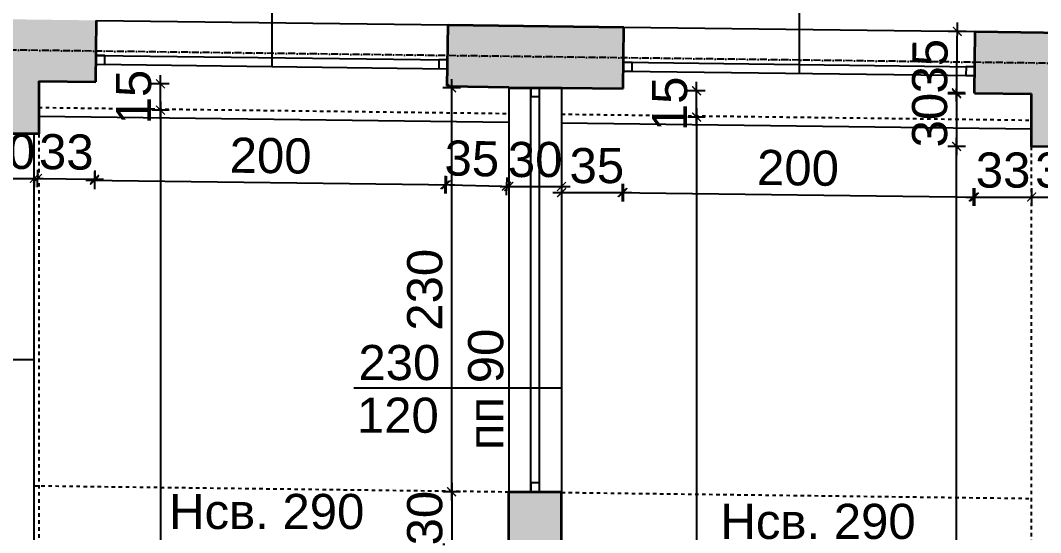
# Model space of a CAD drawing. Header units: inches. Extents: x -72385 to 39588, y -6525 to 66685.
# Drawn here: x -44748 to -44167, y 30739 to 31031 of the extents above; entities that cross this region are included whole.
import ezdxf

# ---------------------------------------------------------------- set-up
doc = ezdxf.new("R2010")
doc.units = ezdxf.units.IN
doc.header["$MEASUREMENT"] = 0
doc.linetypes.add('DashDot', pattern=[0.6, 0.4, -0.1, 0, -0.1])
doc.linetypes.add('Hidden', pattern=[0.4, 0.2, -0.2])
for name, color, linetype, lineweight in [('Изгледни линии', 253, 'Continuous', 25), ('Надписи Hсв', 252, 'Continuous', 25), ('Надписи коти външни', 252, 'Continuous', 25), ('Надписи коти вътрешни', 252, 'Continuous', 25), ('Надписи прозорци', 252, 'Continuous', 25), ('Оси', 252, 'DashDot', 25), ('Прозорци', 251, 'Continuous', 25), ('Пунктир', 253, 'Hidden', 25), ('Разрезни линии', 7, 'Continuous', 35), ('Щрих стени', 254, 'Continuous', 25)]:
    doc.layers.add(name, color=color, linetype=linetype, lineweight=lineweight)
doc.styles.add('Arial Regular', font='arial.ttf')
doc.styles.get("Standard").update_dxf_attribs({"font": 'arial.ttf'})
doc.dimstyles.new('Annotative', dxfattribs={"dimscale": 0, "dimtxt": 20, "dimasz": 5, "dimexe": 5, "dimexo": 5, "dimgap": 5, "dimtad": 1, "dimdec": 0, "dimzin": 0, "dimdsep": 46, "dimtxsty": 'Standard', "dimblk": 'ARCHTICK', "dimcen": 5, "dimdle": 5, "dimadec": 0, "dimazin": 0, "dimtfac": 1, "dimtdec": 0, "dimtofl": 0, "dimtmove": 0, "dimatfit": 3, "dimldrblk": 'ARCHTICK', "dimfxl": 5, "dimfxlon": 1, "dimtolj": 1, "dimtzin": 0, "dimarcsym": 1})

# ---------------------------------------------------------------- blocks, each defined once
blk = doc.blocks.new('_ArchTick')
at = {"color": 0, "linetype": 'ByBlock', "const_width": 0.15}
blk.add_lwpolyline([(-0.5, -0.5), (0.5, 0.5)], dxfattribs=at)
blk = doc.blocks.new('*D4332')
at = {"layer": 'Defpoints', "color": 0, "ltscale": 50, "transparency": 16777216}
for p in [(-44469.84, 30762.2), (-44502.35, 30732.2), (-44469.84, 30732.2)]:
    blk.add_point(p, dxfattribs=at)
at = {"layer": 'Надписи коти вътрешни', "color": 0, "lineweight": -2, "ltscale": 50, "transparency": 16777216}
for p, q in [((-44502.35, 30767.2), (-44502.35, 30727.2)), ((-44497.35, 30762.2), (-44507.35, 30762.2)), ((-44497.35, 30732.2), (-44507.35, 30732.2))]:
    blk.add_line(p, q, dxfattribs=at)
at = {"layer": 'Надписи коти вътрешни', "color": 0, "lineweight": -2, "ltscale": 50, "transparency": 16777216, "xscale": 5, "yscale": 5, "zscale": 5}
for p, rotation in [((-44502.35, 30762.2), 90), ((-44502.35, 30732.2), 270)]:
    blk.add_blockref('_ArchTick', p, dxfattribs=dict(at, rotation=rotation))
at = {"layer": 'Надписи коти вътрешни', "color": 0, "ltscale": 50, "transparency": 16777216, "insert": (-44517.57, 30747.2), "char_height": 20, "attachment_point": 5, "rotation": 90}
blk.add_mtext('\\A1;30', dxfattribs=at)
blk = doc.blocks.new('*D4333')
at = {"layer": 'Defpoints', "color": 0, "ltscale": 50, "transparency": 16777216}
for p in [(-44502.35, 30992.2), (-44469.84, 30992.2), (-44469.84, 30762.2)]:
    blk.add_point(p, dxfattribs=at)
at = {"layer": 'Надписи коти вътрешни', "color": 0, "lineweight": -2, "ltscale": 50, "transparency": 16777216}
for p, q in [((-44502.35, 30757.2), (-44502.35, 30997.2)), ((-44497.35, 30992.2), (-44507.35, 30992.2)), ((-44497.35, 30762.2), (-44507.35, 30762.2))]:
    blk.add_line(p, q, dxfattribs=at)
at = {"layer": 'Надписи коти вътрешни', "color": 0, "lineweight": -2, "ltscale": 50, "transparency": 16777216, "xscale": 5, "yscale": 5, "zscale": 5}
for p, rotation in [((-44502.35, 30992.2), 90), ((-44502.35, 30762.2), 270)]:
    blk.add_blockref('_ArchTick', p, dxfattribs=dict(at, rotation=rotation))
at = {"layer": 'Надписи коти вътрешни', "color": 0, "ltscale": 50, "transparency": 16777216, "insert": (-44517.57, 30877.2), "char_height": 20, "attachment_point": 5, "rotation": 90}
blk.add_mtext('\\A1;230', dxfattribs=at)
blk = doc.blocks.new('*D281')
at = {"layer": 'Defpoints', "color": 0, "ltscale": 50, "transparency": 16777216}
for p in [(-44627.06, 30979.42), (-44668.02, 30434.37), (-44627.06, 30434.37)]:
    blk.add_point(p, dxfattribs=at)
at = {"layer": 'Надписи коти вътрешни', "color": 0, "lineweight": -2, "ltscale": 50, "transparency": 16777216}
for p, q in [((-44668.02, 30984.42), (-44668.02, 30429.37)), ((-44663.02, 30979.42), (-44673.02, 30979.42)), ((-44663.02, 30434.37), (-44673.02, 30434.37))]:
    blk.add_line(p, q, dxfattribs=at)
at = {"layer": 'Надписи коти вътрешни', "color": 0, "lineweight": -2, "ltscale": 50, "transparency": 16777216, "xscale": 5, "yscale": 5, "zscale": 5}
for p, rotation in [((-44668.02, 30979.42), 90), ((-44668.02, 30434.37), 270)]:
    blk.add_blockref('_ArchTick', p, dxfattribs=dict(at, rotation=rotation))
at = {"layer": 'Надписи коти вътрешни', "color": 0, "ltscale": 50, "transparency": 16777216, "insert": (-44683.19, 30706.9), "char_height": 20, "attachment_point": 5, "rotation": 90}
blk.add_mtext('\\A1;545', dxfattribs=at)
blk = doc.blocks.new('*D282')
at = {"layer": 'Defpoints', "color": 0, "ltscale": 50, "transparency": 16777216}
for p in [(-44668.02, 30994.42), (-44627.06, 30994.42), (-44627.06, 30979.42)]:
    blk.add_point(p, dxfattribs=at)
at = {"layer": 'Надписи коти вътрешни', "color": 0, "lineweight": -2, "ltscale": 50, "transparency": 16777216}
for p, q in [((-44668.02, 30974.42), (-44668.02, 30999.42)), ((-44663.02, 30994.42), (-44673.02, 30994.42)), ((-44663.02, 30979.42), (-44673.02, 30979.42))]:
    blk.add_line(p, q, dxfattribs=at)
at = {"layer": 'Надписи коти вътрешни', "color": 0, "lineweight": -2, "ltscale": 50, "transparency": 16777216, "xscale": 5, "yscale": 5, "zscale": 5}
for p, rotation in [((-44668.02, 30994.42), 90), ((-44668.02, 30979.42), 270)]:
    blk.add_blockref('_ArchTick', p, dxfattribs=dict(at, rotation=rotation))
at = {"layer": 'Надписи коти вътрешни', "color": 0, "ltscale": 50, "transparency": 16777216, "insert": (-44683.23, 30986.92), "char_height": 20, "attachment_point": 5, "rotation": 90}
blk.add_mtext('\\A1;15', dxfattribs=at)
blk = doc.blocks.new('*D288')
at = {"layer": 'Defpoints', "color": 0, "ltscale": 50, "transparency": 16777216}
for p in [(-44737.34, 30995.99), (-44704.84, 30995.57), (-44705.54, 30940.16)]:
    blk.add_point(p, dxfattribs=at)
at = {"layer": 'Надписи коти вътрешни', "color": 0, "lineweight": -2, "ltscale": 50, "transparency": 16777216}
for p, q in [((-44743.04, 30940.64), (-44700.54, 30940.1)), ((-44737.98, 30945.57), (-44738.11, 30935.58)), ((-44705.48, 30945.16), (-44705.61, 30935.16))]:
    blk.add_line(p, q, dxfattribs=at)
at = {"layer": 'Надписи коти вътрешни', "color": 0, "lineweight": -2, "ltscale": 50, "transparency": 16777216, "xscale": 5, "yscale": 5, "zscale": 5}
for p, rotation in [((-44738.04, 30940.57), 179.2706286525238), ((-44705.54, 30940.16), 359.2706286525238)]:
    blk.add_blockref('_ArchTick', p, dxfattribs=dict(at, rotation=rotation))
at = {"layer": 'Надписи коти вътрешни', "color": 0, "ltscale": 50, "transparency": 16777216, "insert": (-44721.6, 30955.58), "char_height": 20, "attachment_point": 5, "rotation": 359.27063}
blk.add_mtext('\\A1;33', dxfattribs=at)
blk = doc.blocks.new('*D289')
at = {"layer": 'Defpoints', "color": 0, "ltscale": 50, "transparency": 16777216}
for p in [(-44704.84, 30995.57), (-44504.84, 30993.03), (-44505.55, 30936.97)]:
    blk.add_point(p, dxfattribs=at)
at = {"layer": 'Надписи коти вътрешни', "color": 0, "lineweight": -2, "ltscale": 50, "transparency": 16777216}
for p, q in [((-44705.49, 30944.51), (-44705.61, 30934.52)), ((-44505.49, 30941.97), (-44505.61, 30931.97)), ((-44710.55, 30939.58), (-44500.55, 30936.91))]:
    blk.add_line(p, q, dxfattribs=at)
at = {"layer": 'Надписи коти вътрешни', "color": 0, "lineweight": -2, "ltscale": 50, "transparency": 16777216, "xscale": 5, "yscale": 5, "zscale": 5}
for p, rotation in [((-44705.55, 30939.51), 179.2706286525556), ((-44505.55, 30936.97), 359.2706286525556)]:
    blk.add_blockref('_ArchTick', p, dxfattribs=dict(at, rotation=rotation))
at = {"layer": 'Надписи коти вътрешни', "color": 0, "ltscale": 50, "transparency": 16777216, "insert": (-44605.36, 30953.45), "char_height": 20, "attachment_point": 5, "rotation": 359.27063}
blk.add_mtext('\\A1;200', dxfattribs=at)
blk = doc.blocks.new('*D290')
at = {"layer": 'Defpoints', "color": 0, "ltscale": 50, "transparency": 16777216}
for p in [(-44504.84, 30993.03), (-44469.84, 30992.2), (-44471.17, 30936.15)]:
    blk.add_point(p, dxfattribs=at)
at = {"layer": 'Надписи коти вътрешни', "color": 0, "lineweight": -2, "ltscale": 50, "transparency": 16777216}
for p, q in [((-44506.04, 30941.98), (-44506.28, 30931.98)), ((-44471.05, 30941.15), (-44471.29, 30931.15)), ((-44511.16, 30937.1), (-44466.17, 30936.04))]:
    blk.add_line(p, q, dxfattribs=at)
at = {"layer": 'Надписи коти вътрешни', "color": 0, "lineweight": -2, "ltscale": 50, "transparency": 16777216, "xscale": 5, "yscale": 5, "zscale": 5}
for p, rotation in [((-44506.16, 30936.98), 178.6455497871849), ((-44471.17, 30936.15), 358.6455497871849)]:
    blk.add_blockref('_ArchTick', p, dxfattribs=dict(at, rotation=rotation))
at = {"layer": 'Надписи коти вътрешни', "color": 0, "ltscale": 50, "transparency": 16777216, "insert": (-44490.8, 30951.84), "char_height": 20, "attachment_point": 5, "rotation": 358.64555}
blk.add_mtext('\\A1;35', dxfattribs=at)
blk = doc.blocks.new('*D328')
at = {"layer": 'Defpoints', "color": 0, "ltscale": 50, "transparency": 16777216}
for p in [(-44322.06, 30975.53), (-44363.02, 30430.49), (-44322.06, 30430.49)]:
    blk.add_point(p, dxfattribs=at)
at = {"layer": 'Надписи коти вътрешни', "color": 0, "lineweight": -2, "ltscale": 50, "transparency": 16777216}
for p, q in [((-44358.02, 30975.53), (-44368.02, 30975.53)), ((-44363.02, 30980.53), (-44363.02, 30425.49)), ((-44358.02, 30430.49), (-44368.02, 30430.49))]:
    blk.add_line(p, q, dxfattribs=at)
at = {"layer": 'Надписи коти вътрешни', "color": 0, "lineweight": -2, "ltscale": 50, "transparency": 16777216, "xscale": 5, "yscale": 5, "zscale": 5}
for p, rotation in [((-44363.02, 30975.53), 90), ((-44363.02, 30430.49), 270)]:
    blk.add_blockref('_ArchTick', p, dxfattribs=dict(at, rotation=rotation))
at = {"layer": 'Надписи коти вътрешни', "color": 0, "ltscale": 50, "transparency": 16777216, "insert": (-44378.19, 30703.01), "char_height": 20, "attachment_point": 5, "rotation": 90}
blk.add_mtext('\\A1;545', dxfattribs=at)
blk = doc.blocks.new('*D329')
at = {"layer": 'Defpoints', "color": 0, "ltscale": 50, "transparency": 16777216}
for p in [(-44363.02, 30990.54), (-44322.06, 30990.54), (-44322.06, 30975.53)]:
    blk.add_point(p, dxfattribs=at)
at = {"layer": 'Надписи коти вътрешни', "color": 0, "lineweight": -2, "ltscale": 50, "transparency": 16777216}
for p, q in [((-44363.02, 30970.53), (-44363.02, 30995.54)), ((-44358.02, 30990.54), (-44368.02, 30990.54)), ((-44358.02, 30975.53), (-44368.02, 30975.53))]:
    blk.add_line(p, q, dxfattribs=at)
at = {"layer": 'Надписи коти вътрешни', "color": 0, "lineweight": -2, "ltscale": 50, "transparency": 16777216, "xscale": 5, "yscale": 5, "zscale": 5}
for p, rotation in [((-44363.02, 30990.54), 90), ((-44363.02, 30975.53), 270)]:
    blk.add_blockref('_ArchTick', p, dxfattribs=dict(at, rotation=rotation))
at = {"layer": 'Надписи коти вътрешни', "color": 0, "ltscale": 50, "transparency": 16777216, "insert": (-44378.23, 30983.03), "char_height": 20, "attachment_point": 5, "rotation": 90}
blk.add_mtext('\\A1;15', dxfattribs=at)
blk = doc.blocks.new('*D4348')
at = {"layer": 'Defpoints', "color": 0, "ltscale": 50, "transparency": 16777216}
for p in [(-44439.83, 30992.2), (-44404.84, 30991.76), (-44404.84, 30932.55)]:
    blk.add_point(p, dxfattribs=at)
at = {"layer": 'Надписи коти вътрешни', "color": 0, "lineweight": -2, "ltscale": 50, "transparency": 16777216}
for p, q in [((-44439.83, 30937.55), (-44439.83, 30927.55)), ((-44404.84, 30937.55), (-44404.84, 30927.55)), ((-44444.83, 30932.55), (-44399.84, 30932.55))]:
    blk.add_line(p, q, dxfattribs=at)
at = {"layer": 'Надписи коти вътрешни', "color": 0, "lineweight": -2, "ltscale": 50, "transparency": 16777216, "xscale": 5, "yscale": 5, "zscale": 5, "rotation": 180}
blk.add_blockref('_ArchTick', (-44439.83, 30932.55), dxfattribs=at)
at = {"layer": 'Надписи коти вътрешни', "color": 0, "lineweight": -2, "ltscale": 50, "transparency": 16777216, "xscale": 5, "yscale": 5, "zscale": 5}
blk.add_blockref('_ArchTick', (-44404.84, 30932.55), dxfattribs=at)
at = {"layer": 'Надписи коти вътрешни', "color": 0, "ltscale": 50, "transparency": 16777216, "insert": (-44419.75, 30947.77), "char_height": 20, "attachment_point": 5}
blk.add_mtext('\\A1;35', dxfattribs=at)
blk = doc.blocks.new('*D330')
at = {"layer": 'Defpoints', "color": 0, "ltscale": 50, "transparency": 16777216}
for p in [(-44404.59, 30991.75), (-44204.84, 30989.21), (-44205.59, 30930.01)]:
    blk.add_point(p, dxfattribs=at)
at = {"layer": 'Надписи коти вътрешни', "color": 0, "lineweight": -2, "ltscale": 50, "transparency": 16777216}
for p, q in [((-44405.28, 30937.55), (-44405.41, 30927.55)), ((-44205.53, 30935.01), (-44205.65, 30925.01)), ((-44410.35, 30932.62), (-44200.59, 30929.95))]:
    blk.add_line(p, q, dxfattribs=at)
at = {"layer": 'Надписи коти вътрешни', "color": 0, "lineweight": -2, "ltscale": 50, "transparency": 16777216, "xscale": 5, "yscale": 5, "zscale": 5}
for p, rotation in [((-44405.35, 30932.55), 179.2706286525528), ((-44205.59, 30930.01), 359.2706286525527)]:
    blk.add_blockref('_ArchTick', p, dxfattribs=dict(at, rotation=rotation))
at = {"layer": 'Надписи коти вътрешни', "color": 0, "ltscale": 50, "transparency": 16777216, "insert": (-44305.28, 30946.49), "char_height": 20, "attachment_point": 5, "rotation": 359.27063}
blk.add_mtext('\\A1;200', dxfattribs=at)
blk = doc.blocks.new('*D331')
at = {"layer": 'Defpoints', "color": 0, "ltscale": 50, "transparency": 16777216}
for p in [(-44204.84, 30989.21), (-44172.34, 30989.21), (-44172.34, 30930.01)]:
    blk.add_point(p, dxfattribs=at)
at = {"layer": 'Надписи коти вътрешни', "color": 0, "lineweight": -2, "ltscale": 50, "transparency": 16777216}
for p, q in [((-44204.84, 30935.01), (-44204.84, 30925.01)), ((-44172.34, 30935.01), (-44172.34, 30925.01)), ((-44209.84, 30930.01), (-44167.34, 30930.01))]:
    blk.add_line(p, q, dxfattribs=at)
at = {"layer": 'Надписи коти вътрешни', "color": 0, "lineweight": -2, "ltscale": 50, "transparency": 16777216, "xscale": 5, "yscale": 5, "zscale": 5, "rotation": 180}
blk.add_blockref('_ArchTick', (-44204.84, 30930.01), dxfattribs=at)
at = {"layer": 'Надписи коти вътрешни', "color": 0, "lineweight": -2, "ltscale": 50, "transparency": 16777216, "xscale": 5, "yscale": 5, "zscale": 5}
blk.add_blockref('_ArchTick', (-44172.34, 30930.01), dxfattribs=at)
at = {"layer": 'Надписи коти вътрешни', "color": 0, "ltscale": 50, "transparency": 16777216, "insert": (-44188.59, 30945.23), "char_height": 20, "attachment_point": 5}
blk.add_mtext('\\A1;33', dxfattribs=at)
blk = doc.blocks.new('*D332')
at = {"layer": 'Defpoints', "color": 0, "ltscale": 50, "transparency": 16777216}
for p in [(-44172.34, 30958.79), (-44137.34, 30958.79), (-44137.34, 30930.01)]:
    blk.add_point(p, dxfattribs=at)
at = {"layer": 'Надписи коти вътрешни', "color": 0, "lineweight": -2, "ltscale": 50, "transparency": 16777216}
for p, q in [((-44172.34, 30935.01), (-44172.34, 30925.01)), ((-44137.34, 30935.01), (-44137.34, 30925.01)), ((-44177.34, 30930.01), (-44132.34, 30930.01))]:
    blk.add_line(p, q, dxfattribs=at)
at = {"layer": 'Надписи коти вътрешни', "color": 0, "lineweight": -2, "ltscale": 50, "transparency": 16777216, "xscale": 5, "yscale": 5, "zscale": 5, "rotation": 180}
blk.add_blockref('_ArchTick', (-44172.34, 30930.01), dxfattribs=at)
at = {"layer": 'Надписи коти вътрешни', "color": 0, "lineweight": -2, "ltscale": 50, "transparency": 16777216, "xscale": 5, "yscale": 5, "zscale": 5}
blk.add_blockref('_ArchTick', (-44137.34, 30930.01), dxfattribs=at)
at = {"layer": 'Надписи коти вътрешни', "color": 0, "ltscale": 50, "transparency": 16777216, "insert": (-44154.84, 30945.23), "char_height": 20, "attachment_point": 5}
blk.add_mtext('\\A1;35', dxfattribs=at)
blk = doc.blocks.new('*D334')
at = {"layer": 'Defpoints', "color": 0, "ltscale": 50, "transparency": 16777216}
for p in [(-44172.34, 30988.8), (-44215.06, 30958.79), (-44172.34, 30958.79)]:
    blk.add_point(p, dxfattribs=at)
at = {"layer": 'Надписи коти вътрешни', "color": 0, "lineweight": -2, "ltscale": 50, "transparency": 16777216}
for p, q in [((-44215.06, 30993.8), (-44215.06, 30953.79)), ((-44210.06, 30988.8), (-44220.06, 30988.8)), ((-44210.06, 30958.79), (-44220.06, 30958.79))]:
    blk.add_line(p, q, dxfattribs=at)
at = {"layer": 'Надписи коти вътрешни', "color": 0, "lineweight": -2, "ltscale": 50, "transparency": 16777216, "xscale": 5, "yscale": 5, "zscale": 5}
for p, rotation in [((-44215.06, 30988.8), 90), ((-44215.06, 30958.79), 270)]:
    blk.add_blockref('_ArchTick', p, dxfattribs=dict(at, rotation=rotation))
at = {"layer": 'Надписи коти вътрешни', "color": 0, "ltscale": 50, "transparency": 16777216, "insert": (-44230.28, 30973.79), "char_height": 20, "attachment_point": 5, "rotation": 90}
blk.add_mtext('\\A1;30', dxfattribs=at)
blk = doc.blocks.new('*D934')
at = {"layer": 'Defpoints', "color": 0, "ltscale": 50, "transparency": 16777216}
for p in [(-44215.06, 30958.79), (-44172.34, 30958.79), (-44172.34, 30428.75)]:
    blk.add_point(p, dxfattribs=at)
at = {"layer": 'Надписи коти вътрешни', "color": 0, "lineweight": -2, "ltscale": 50, "transparency": 16777216}
for p, q in [((-44215.06, 30423.75), (-44215.06, 30963.79)), ((-44210.06, 30958.79), (-44220.06, 30958.79)), ((-44210.06, 30428.75), (-44220.06, 30428.75))]:
    blk.add_line(p, q, dxfattribs=at)
at = {"layer": 'Надписи коти вътрешни', "color": 0, "lineweight": -2, "ltscale": 50, "transparency": 16777216, "xscale": 5, "yscale": 5, "zscale": 5}
for p, rotation in [((-44215.06, 30958.79), 90), ((-44215.06, 30428.75), 270)]:
    blk.add_blockref('_ArchTick', p, dxfattribs=dict(at, rotation=rotation))
at = {"layer": 'Надписи коти вътрешни', "color": 0, "ltscale": 50, "transparency": 16777216, "insert": (-44230.28, 30693.77), "char_height": 20, "attachment_point": 5, "rotation": 90}
blk.add_mtext('\\A1;530', dxfattribs=at)
blk = doc.blocks.new('*D5872')
at = {"layer": 'Defpoints', "color": 0, "ltscale": 50, "transparency": 16777216}
for p in [(-44500.18, 31360.5), (-44704.39, 31030.57), (-44504.41, 31028.03)]:
    blk.add_point(p, dxfattribs=at)
at = {"layer": 'Надписи коти външни', "color": 0, "lineweight": -2, "ltscale": 50, "transparency": 16777216}
for p, q in [((-44700.22, 31358.05), (-44700.1, 31368.04)), ((-44500.24, 31355.5), (-44500.11, 31365.5)), ((-44705.16, 31363.11), (-44495.18, 31360.44))]:
    blk.add_line(p, q, dxfattribs=at)
at = {"layer": 'Надписи коти външни', "color": 0, "lineweight": -2, "ltscale": 50, "transparency": 16777216, "xscale": 5, "yscale": 5, "zscale": 5}
for p, rotation in [((-44700.16, 31363.04), 179.2706286524391), ((-44500.18, 31360.5), 359.2706286524391)]:
    blk.add_blockref('_ArchTick', p, dxfattribs=dict(at, rotation=rotation))
at = {"layer": 'Надписи коти външни', "color": 0, "ltscale": 50, "transparency": 16777216, "insert": (-44599.97, 31376.98), "char_height": 20, "attachment_point": 5, "rotation": 359.27063}
blk.add_mtext('\\A1;200', dxfattribs=at)
blk = doc.blocks.new('*D5874')
at = {"layer": 'Defpoints', "color": 0, "ltscale": 50, "transparency": 16777216}
for p in [(-44400.16, 31359.23), (-44504.41, 31028.03), (-44404.39, 31026.75)]:
    blk.add_point(p, dxfattribs=at)
at = {"layer": 'Надписи коти външни', "color": 0, "lineweight": -2, "ltscale": 50, "transparency": 16777216}
for p, q in [((-44500.24, 31355.5), (-44500.11, 31365.5)), ((-44505.17, 31360.56), (-44395.16, 31359.16)), ((-44400.22, 31354.23), (-44400.1, 31364.23))]:
    blk.add_line(p, q, dxfattribs=at)
at = {"layer": 'Надписи коти външни', "color": 0, "lineweight": -2, "ltscale": 50, "transparency": 16777216, "xscale": 5, "yscale": 5, "zscale": 5}
for p, rotation in [((-44500.18, 31360.5), 179.2706286525603), ((-44400.16, 31359.23), 359.2706286525603)]:
    blk.add_blockref('_ArchTick', p, dxfattribs=dict(at, rotation=rotation))
at = {"layer": 'Надписи коти външни', "color": 0, "ltscale": 50, "transparency": 16777216, "insert": (-44450.41, 31375.08), "char_height": 20, "attachment_point": 5, "rotation": 359.27063}
blk.add_mtext('\\A1;100', dxfattribs=at)
blk = doc.blocks.new('*D5875')
at = {"layer": 'Defpoints', "color": 0, "ltscale": 50, "transparency": 16777216}
for p in [(-44200.16, 31356.68), (-44404.39, 31026.75), (-44204.39, 31024.21)]:
    blk.add_point(p, dxfattribs=at)
at = {"layer": 'Надписи коти външни', "color": 0, "lineweight": -2, "ltscale": 50, "transparency": 16777216}
for p, q in [((-44405.16, 31359.29), (-44195.16, 31356.62)), ((-44400.22, 31354.23), (-44400.1, 31364.23)), ((-44200.22, 31351.68), (-44200.1, 31361.68))]:
    blk.add_line(p, q, dxfattribs=at)
at = {"layer": 'Надписи коти външни', "color": 0, "lineweight": -2, "ltscale": 50, "transparency": 16777216, "xscale": 5, "yscale": 5, "zscale": 5}
for p, rotation in [((-44400.16, 31359.23), 179.2706286525796), ((-44200.16, 31356.68), 359.2706286525796)]:
    blk.add_blockref('_ArchTick', p, dxfattribs=dict(at, rotation=rotation))
at = {"layer": 'Надписи коти външни', "color": 0, "ltscale": 50, "transparency": 16777216, "insert": (-44299.97, 31373.16), "char_height": 20, "attachment_point": 5, "rotation": 359.27063}
blk.add_mtext('\\A1;200', dxfattribs=at)
blk = doc.blocks.new('*D5876')
at = {"layer": 'Defpoints', "color": 0, "ltscale": 50, "transparency": 16777216}
for p in [(-44100.16, 31355.41), (-44204.39, 31024.21), (-44104.39, 31022.93)]:
    blk.add_point(p, dxfattribs=at)
at = {"layer": 'Надписи коти външни', "color": 0, "lineweight": -2, "ltscale": 50, "transparency": 16777216}
for p, q in [((-44200.22, 31351.68), (-44200.1, 31361.68)), ((-44100.22, 31350.41), (-44100.1, 31360.41)), ((-44205.16, 31356.74), (-44095.16, 31355.34))]:
    blk.add_line(p, q, dxfattribs=at)
at = {"layer": 'Надписи коти външни', "color": 0, "lineweight": -2, "ltscale": 50, "transparency": 16777216, "xscale": 5, "yscale": 5, "zscale": 5}
for p, rotation in [((-44200.16, 31356.68), 179.2706286524983), ((-44100.16, 31355.41), 359.2706286524983)]:
    blk.add_blockref('_ArchTick', p, dxfattribs=dict(at, rotation=rotation))
at = {"layer": 'Надписи коти външни', "color": 0, "ltscale": 50, "transparency": 16777216, "insert": (-44150.41, 31371.26), "char_height": 20, "attachment_point": 5, "rotation": 359.27063}
blk.add_mtext('\\A1;100', dxfattribs=at)
blk = doc.blocks.new('*D5961')
at = {"layer": 'Defpoints', "color": 0, "ltscale": 50, "transparency": 16777216}
for p in [(-40216.83, 31405.98), (-52317.34, 31127.49), (-40222.34, 30973.51)]:
    blk.add_point(p, dxfattribs=at)
at = {"layer": 'Надписи коти външни', "color": 0, "lineweight": -2, "ltscale": 50, "transparency": 16777216}
for p, q in [((-52311.9, 31554.95), (-52311.77, 31564.95)), ((-52316.83, 31560.02), (-40211.83, 31405.91)), ((-40216.9, 31400.98), (-40216.77, 31410.98))]:
    blk.add_line(p, q, dxfattribs=at)
at = {"layer": 'Надписи коти външни', "color": 0, "lineweight": -2, "ltscale": 50, "transparency": 16777216, "xscale": 5, "yscale": 5, "zscale": 5}
for p, rotation in [((-52311.83, 31559.95), 179.2706286525472), ((-40216.83, 31405.98), 359.2706286525473)]:
    blk.add_blockref('_ArchTick', p, dxfattribs=dict(at, rotation=rotation))
at = {"layer": 'Надписи коти външни', "color": 0, "ltscale": 50, "transparency": 16777216, "insert": (-46264.14, 31498.18), "char_height": 20, "attachment_point": 5, "rotation": 359.27063}
blk.add_mtext('\\A1;12095', dxfattribs=at)
blk = doc.blocks.new('*D7199')
at = {"layer": 'Defpoints', "color": 0, "ltscale": 10, "transparency": 16777216}
for p in [(-44769.84, 30943.91), (-44739.84, 30943.91), (-44739.84, 30940.62)]:
    blk.add_point(p, dxfattribs=at)
at = {"layer": 'Надписи коти вътрешни', "color": 0, "lineweight": -2, "ltscale": 10, "transparency": 16777216}
for p, q in [((-44774.84, 30940.62), (-44734.84, 30940.62)), ((-44769.84, 30940.62), (-44769.84, 30935.62)), ((-44739.84, 30940.62), (-44739.84, 30935.62))]:
    blk.add_line(p, q, dxfattribs=at)
at = {"layer": 'Надписи коти вътрешни', "color": 0, "lineweight": -2, "ltscale": 10, "transparency": 16777216, "xscale": 5, "yscale": 5, "zscale": 5, "rotation": 180}
blk.add_blockref('_ArchTick', (-44769.84, 30940.62), dxfattribs=at)
at = {"layer": 'Надписи коти вътрешни', "color": 0, "lineweight": -2, "ltscale": 10, "transparency": 16777216, "xscale": 5, "yscale": 5, "zscale": 5}
blk.add_blockref('_ArchTick', (-44739.84, 30940.62), dxfattribs=at)
at = {"layer": 'Надписи коти вътрешни', "color": 0, "ltscale": 10, "transparency": 16777216, "insert": (-44754.84, 30955.84), "char_height": 20, "attachment_point": 5}
blk.add_mtext('\\A1;30', dxfattribs=at)
blk = doc.blocks.new('*D7200')
at = {"layer": 'Defpoints', "color": 0, "ltscale": 10, "transparency": 16777216}
for p in [(-44469.84, 30941.93), (-44439.83, 30941.93), (-44439.83, 30936.04)]:
    blk.add_point(p, dxfattribs=at)
at = {"layer": 'Надписи коти вътрешни', "color": 0, "lineweight": -2, "ltscale": 10, "transparency": 16777216}
for p, q in [((-44474.84, 30936.04), (-44434.83, 30936.04)), ((-44469.84, 30936.93), (-44469.84, 30931.04)), ((-44439.83, 30936.93), (-44439.83, 30931.04))]:
    blk.add_line(p, q, dxfattribs=at)
at = {"layer": 'Надписи коти вътрешни', "color": 0, "lineweight": -2, "ltscale": 10, "transparency": 16777216, "xscale": 5, "yscale": 5, "zscale": 5, "rotation": 180}
blk.add_blockref('_ArchTick', (-44469.84, 30936.04), dxfattribs=at)
at = {"layer": 'Надписи коти вътрешни', "color": 0, "lineweight": -2, "ltscale": 10, "transparency": 16777216, "xscale": 5, "yscale": 5, "zscale": 5}
blk.add_blockref('_ArchTick', (-44439.83, 30936.04), dxfattribs=at)
at = {"layer": 'Надписи коти вътрешни', "color": 0, "ltscale": 10, "transparency": 16777216, "insert": (-44454.84, 30951.25), "char_height": 20, "attachment_point": 5}
blk.add_mtext('\\A1;30', dxfattribs=at)
blk = doc.blocks.new('*D7256')
at = {"layer": 'Defpoints', "color": 0, "ltscale": 10, "transparency": 16777216}
for p in [(-44214.67, 31024.34), (-44204.39, 31024.21), (-44204.84, 30989.21)]:
    blk.add_point(p, dxfattribs=at)
at = {"layer": 'Надписи коти вътрешни', "color": 0, "lineweight": -2, "ltscale": 10, "transparency": 16777216}
for p, q in [((-44215.18, 30984.34), (-44214.61, 31029.34)), ((-44209.67, 31024.27), (-44219.67, 31024.4)), ((-44210.12, 30989.28), (-44220.12, 30989.4))]:
    blk.add_line(p, q, dxfattribs=at)
at = {"layer": 'Надписи коти вътрешни', "color": 0, "lineweight": -2, "ltscale": 10, "transparency": 16777216, "xscale": 5, "yscale": 5, "zscale": 5}
for p, rotation in [((-44214.67, 31024.34), 89.27062865254308), ((-44215.12, 30989.34), 269.2706286525431)]:
    blk.add_blockref('_ArchTick', p, dxfattribs=dict(at, rotation=rotation))
at = {"layer": 'Надписи коти вътрешни', "color": 0, "ltscale": 10, "transparency": 16777216, "insert": (-44230.15, 31004.53), "char_height": 20, "attachment_point": 5, "rotation": 89.27063}
blk.add_mtext('\\A1;35', dxfattribs=at)

msp = doc.modelspace()

# ---------------------------------------------------------------- hatches: boundary and pattern name
at = {"layer": 'Щрих стени', "ltscale": 10}
h = msp.add_hatch(color=256, dxfattribs=at)
h.dxf.hatch_style = 1
h.paths.add_polyline_path([(-45774.39, 31044.19), (-45834.39, 31044.96), (-45834.84, 31009.96), (-45774.84, 31009.2)])
h.paths.add_polyline_path([(-45624.39, 31042.28), (-45684.39, 31043.05), (-45684.84, 31008.05), (-45672.34, 31007.89), (-45672.34, 30987.89), (-45637.34, 30987.44), (-45637.34, 31007.45), (-45624.84, 31007.29)])
h.paths.add_polyline_path([(-45474.39, 31040.37), (-45534.39, 31041.14), (-45534.84, 31006.14), (-45474.84, 31005.38)])
h.paths.add_polyline_path([(-45304.39, 31038.21), (-45384.39, 31039.23), (-45384.84, 31004.23), (-45372.34, 31004.07), (-45372.34, 30974.07), (-45369.84, 30974.04), (-45369.84, 30964), (-45339.84, 30964), (-45339.84, 30973.66), (-45337.34, 30973.62), (-45337.34, 31003.63), (-45304.84, 31003.21)])
h.paths.add_polyline_path([(-45189.46, 30441.7), (-45314.84, 30443.3), (-45314.84, 30468.3), (-45339.84, 30468.62), (-45339.84, 30514), (-45369.84, 30514), (-45369.84, 30444), (-45434.84, 30444.82), (-45434.84, 30414.82), (-45369.84, 30413.99), (-45369.84, 30264.52), (-45339.84, 30264.52), (-45339.84, 30413.61), (-45189.84, 30411.7)])
h.paths.add_polyline_path([(-45014.46, 30439.47), (-45039.84, 30439.79), (-45039.84, 30999.84), (-45004.84, 30999.39), (-45004.39, 31034.39), (-45104.39, 31035.66), (-45104.84, 31000.67), (-45069.84, 31000.22), (-45069.84, 30440.18), (-45089.46, 30440.43), (-45089.84, 30410.43), (-45014.84, 30409.47)])
h.paths.add_polyline_path([(-44696.08, 30435.42), (-44722.34, 30435.75), (-44722.34, 30465.75), (-44787.34, 30466.58), (-44787.34, 30436.58), (-44914.46, 30438.2), (-44914.84, 30408.2), (-44787.34, 30406.58), (-44787.34, 30376.57), (-44722.34, 30375.75), (-44722.34, 30405.75), (-44696.46, 30405.42)])
h.paths.add_polyline_path([(-44414.46, 30431.83), (-44439.84, 30432.16), (-44439.84, 30502.2), (-44469.84, 30502.2), (-44469.84, 30432.54), (-44496.1, 30432.87), (-44496.48, 30402.87), (-44414.84, 30401.84)])
h.paths.add_polyline_path([(-44139.84, 30428.34), (-44314.46, 30430.56), (-44314.84, 30400.56), (-44184.84, 30398.91), (-44184.84, 30363.9), (-44169.84, 30363.71), (-44169.84, 30353.31), (-44139.84, 30353.31)])
h.paths.add_polyline_path([(-44439.84, 30762.2), (-44469.84, 30762.2), (-44469.84, 30732.2), (-44439.84, 30732.2)])
h.paths.add_polyline_path([(-44404.39, 31026.75), (-44504.39, 31028.03), (-44504.84, 30993.03), (-44469.84, 30992.58), (-44469.84, 30992.2), (-44439.84, 30992.2), (-44404.84, 30991.76)])
h.paths.add_polyline_path([(-44704.39, 31030.57), (-44804.39, 31031.84), (-44804.84, 30996.85), (-44772.34, 30996.43), (-44772.34, 30965.99), (-44737.34, 30965.99), (-44737.34, 30995.99), (-44704.84, 30995.57)])
h.paths.add_polyline_path([(-44104.39, 31022.93), (-44204.39, 31024.21), (-44204.84, 30989.21), (-44172.34, 30988.8), (-44172.34, 30958.79), (-44137.34, 30958.35), (-44137.34, 30988.35), (-44104.84, 30987.94)])
h.paths.add_polyline_path([(-43804.39, 31019.11), (-43904.39, 31020.39), (-43904.84, 30985.39), (-43804.84, 30984.12)])
h.paths.add_polyline_path([(-43507.34, 30980.33), (-43474.84, 30979.92), (-43474.39, 31014.91), (-43604.39, 31016.57), (-43604.84, 30981.57), (-43572.34, 30981.16), (-43572.34, 30951.15), (-43539.84, 30950.74), (-43539.84, 30450.7), (-43572.34, 30451.11), (-43572.34, 30361.11), (-43507.34, 30360.28), (-43507.34, 30390.28), (-42957.34, 30383.28), (-42957.34, 30353.28), (-42892.34, 30352.45), (-42892.34, 30382.45), (-42357.34, 30375.64), (-42357.34, 30345.64), (-42292.34, 30344.81), (-42292.34, 30374.81), (-41757.34, 30368), (-41757.34, 30338), (-41739.84, 30337.78), (-41739.84, 30157.76), (-41709.84, 30157.76), (-41709.84, 30337.4), (-41692.34, 30337.17), (-41692.34, 30367.18), (-41649.84, 30366.63), (-41649.46, 30396.63), (-41692.34, 30397.18), (-41692.34, 30427.18), (-41707.34, 30427.37), (-41707.34, 30457.37), (-41742.34, 30457.82), (-41742.34, 30427.82), (-41782.34, 30428.33), (-41782.34, 30398.32), (-42292.34, 30404.82), (-42292.34, 30434.82), (-42357.34, 30435.65), (-42357.34, 30405.64), (-42892.34, 30412.46), (-42892.34, 30442.46), (-42982.34, 30443.6), (-42982.34, 30413.6), (-43507.34, 30420.28), (-43507.34, 30450.29), (-43509.84, 30450.32), (-43509.84, 30950.36), (-43507.34, 30950.33)])
h.paths.add_polyline_path([(-44139.84, 30123.31), (-44169.84, 30123.31), (-44169.84, 30093.31), (-44139.84, 30093.31)])
h.paths.add_polyline_path([(-44139.84, 29863.31), (-44169.84, 29863.31), (-44169.84, 29851.36), (-44184.84, 29851.55), (-44184.84, 29796.55), (-44204.84, 29796.8), (-44204.84, 29761.8), (-44169.84, 29761.36), (-44139.84, 29761.36)])
h.paths.add_polyline_path([(-44722.34, 29858.4), (-44787.34, 29859.22), (-44787.34, 29769.22), (-44722.34, 29768.39)])
h.paths.add_polyline_path([(-44139.84, 29531.36), (-44169.84, 29531.36), (-44169.84, 29501.36), (-44139.84, 29501.36)])
h.paths.add_polyline_path([(-44104.84, 29222.79), (-44137.34, 29223.21), (-44137.34, 29253.21), (-44139.84, 29253.24), (-44139.84, 29271.36), (-44169.84, 29271.36), (-44169.84, 29253.62), (-44172.34, 29253.66), (-44172.34, 29223.65), (-44204.84, 29224.07), (-44205.28, 29189.07), (-44105.28, 29187.8)])
h.paths.add_polyline_path([(-44404.84, 29226.61), (-44504.84, 29227.89), (-44505.28, 29192.89), (-44405.28, 29191.62)])
h.paths.add_polyline_path([(-44704.84, 29230.43), (-44737.34, 29230.85), (-44737.34, 29260.85), (-44772.34, 29261.29), (-44772.34, 29231.29), (-44804.84, 29231.7), (-44805.28, 29196.71), (-44705.28, 29195.43)])
h.paths.add_polyline_path([(-45004.84, 29234.25), (-45104.84, 29235.52), (-45105.28, 29200.53), (-45005.28, 29199.25)])

# ---------------------------------------------------------------- linework, layer by layer
at = {"layer": 'Изгледни линии', "ltscale": 50}
for p, q in [((-44704.39, 31030.57), (-44504.41, 31028.03)), ((-44404.39, 31026.75), (-44204.41, 31024.21)), ((-44469.84, 30992.2), (-44469.84, 30762.2)), ((-44439.83, 30992.2), (-44439.83, 30762.2)), ((-44737.34, 30975.99), (-44469.84, 30972.58)), ((-44439.84, 30972.2), (-44172.34, 30968.79)), ((-44739.84, 30556.36), (-44739.84, 30965.99))]:
    msp.add_line(p, q, dxfattribs=at)
at = {"layer": 'Надписи прозорци', "ltscale": 50}
for p, q in [((-44604.4, 31004.3), (-44604.4, 31114.76)), ((-44304.4, 31000.48), (-44304.4, 31110.94)), ((-44739.84, 30837.24), (-44858.04, 30837.24)), ((-44439.84, 30821.27), (-44558.04, 30821.27))]:
    msp.add_line(p, q, dxfattribs=at)
at = {"layer": 'Оси', "ltscale": 10}
msp.add_line((-39839.84, 30951.14), (-52799.84, 31116.13), dxfattribs=at)
at = {"layer": 'Прозорци', "ltscale": 50}
for p, q in [((-44704.65, 31010.57), (-44504.66, 31008.03)), ((-44704.71, 31005.57), (-44504.73, 31003.03)), ((-44404.65, 31006.75), (-44204.66, 31004.21)), ((-44404.71, 31001.75), (-44204.73, 30999.21)), ((-44457.34, 30762.2), (-44457.34, 30992.2)), ((-44452.34, 30762.2), (-44452.34, 30992.2))]:
    msp.add_line(p, q, dxfattribs=at)
for points in [[(-44704.71, 31005.57), (-44699.71, 31005.51), (-44699.65, 31010.51), (-44704.65, 31010.57), (-44704.71, 31005.57)], [(-44509.73, 31003.09), (-44504.73, 31003.03), (-44504.66, 31008.03), (-44509.66, 31008.09), (-44509.73, 31003.09)], [(-44404.71, 31001.75), (-44399.71, 31001.69), (-44399.65, 31006.69), (-44404.65, 31006.75), (-44404.71, 31001.75)], [(-44209.73, 30999.27), (-44204.73, 30999.21), (-44204.66, 31004.21), (-44209.66, 31004.27), (-44209.73, 30999.27)], [(-44457.34, 30987.2), (-44452.34, 30987.2), (-44452.34, 30992.2)], [(-44452.34, 30992.2), (-44457.34, 30992.2), (-44457.34, 30987.2)], [(-44457.34, 30762.2), (-44452.34, 30762.2), (-44452.34, 30767.2)], [(-44452.34, 30767.2), (-44457.34, 30767.2), (-44457.34, 30762.2)]]:
    msp.add_lwpolyline(points, dxfattribs=at)
at = {"layer": 'Пунктир', "ltscale": 10}
for p, q in [((-44737.34, 30980.99), (-44469.84, 30977.58)), ((-44439.84, 30977.2), (-44172.34, 30973.79)), ((-44737.34, 30965.99), (-44737.34, 30465.95)), ((-44172.34, 30428.75), (-44172.34, 30958.79)), ((-44739.84, 30765.64), (-44469.84, 30762.2)), ((-44439.84, 30761.82), (-44172.34, 30758.41))]:
    msp.add_line(p, q, dxfattribs=at)
at = {"layer": 'Разрезни линии', "ltscale": 50}
for p, q in [((-44704.84, 30995.57), (-44704.39, 31030.57)), ((-44504.84, 30993.03), (-44504.39, 31028.03)), ((-44504.39, 31028.03), (-44404.39, 31026.75)), ((-44404.84, 30991.76), (-44404.39, 31026.75)), ((-44204.84, 30989.21), (-44204.39, 31024.21)), ((-44204.39, 31024.21), (-44104.39, 31022.93)), ((-44737.34, 30995.99), (-44737.34, 30965.99)), ((-44737.34, 30995.99), (-44704.84, 30995.57)), ((-44504.84, 30993.03), (-44469.84, 30992.58)), ((-44469.84, 30992.2), (-44469.84, 30992.58)), ((-44469.84, 30992.2), (-44439.84, 30992.2)), ((-44439.84, 30992.2), (-44404.84, 30991.76)), ((-44204.84, 30989.21), (-44172.34, 30988.8)), ((-44172.34, 30958.79), (-44172.34, 30988.8)), ((-44737.34, 30965.99), (-44772.34, 30965.99)), ((-44137.34, 30958.35), (-44172.34, 30958.79)), ((-44469.84, 30762.2), (-44439.84, 30762.2)), ((-44469.84, 30732.2), (-44469.84, 30762.2)), ((-44439.84, 30732.2), (-44439.84, 30762.2))]:
    msp.add_line(p, q, dxfattribs=at)

# ---------------------------------------------------------------- texts
at = {"layer": 'Надписи Hсв', "ltscale": 100, "char_height": 20, "width": 180.4891, "attachment_point": 1, "style": 'Arial Regular'}
for insert in [(-44663.14, 30760.99), (-44349.44, 30755.35)]:
    msp.add_mtext('Hсв. 290', dxfattribs=dict(at, insert=insert))
at = {"layer": 'Надписи прозорци', "ltscale": 100, "insert": (-44493, 30785.95), "char_height": 20, "width": 180.4891, "attachment_point": 1, "rotation": 90, "style": 'Arial Regular'}
msp.add_mtext('пп 90', dxfattribs=at)
at = {"layer": 'Надписи прозорци', "ltscale": 100, "char_height": 20, "width": 180.4891, "attachment_point": 3, "style": 'Arial Regular'}
for s, insert in [('230', (-44508.81, 30845.78)), ('120', (-44509.67, 30815.78))]:
    msp.add_mtext(s, dxfattribs=dict(at, insert=insert))

# ---------------------------------------------------------------- dimensions: what is measured, and where the dimension line sits
at = {"layer": 'Надписи коти външни', "ltscale": 50}
dim = msp.add_aligned_dim(p1=(-52317.34, 31127.49), p2=(-40222.34, 30973.51), distance=432.5, text='12095', dimstyle='Annotative', override={"dimscale": 0, "dimtix": 0, "dimtofl": 0, "dimtmove": 0, "dimatfit": 3}, dxfattribs=at)
dim.commit()
dim.dimension.update_dxf_attribs({"geometry": '*D5961', "text_midpoint": (-46264.14, 31498.18)})
for p1, p2, picture, middle in [((-44704.39, 31030.57), (-44504.41, 31028.03), '*D5872', (-44599.97, 31376.98)), ((-44404.39, 31026.75), (-44204.39, 31024.21), '*D5875', (-44299.97, 31373.16))]:
    dim = msp.add_aligned_dim(p1=p1, p2=p2, distance=332.5, dimstyle='Annotative', override={"dimscale": 0, "dimtix": 0, "dimtofl": 0, "dimtmove": 0, "dimatfit": 3}, dxfattribs=at)
    dim.commit()
    dim.dimension.update_dxf_attribs({"geometry": picture, "text_midpoint": middle})
for base, p1, p2, picture, middle in [((-44400.16, 31359.23), (-44504.41, 31028.03), (-44404.39, 31026.75), '*D5874', (-44450.6, 31359.87)), ((-44100.16, 31355.41), (-44204.39, 31024.21), (-44104.39, 31022.93), '*D5876', (-44150.6, 31356.05))]:
    dim = msp.add_linear_dim(base=base, p1=p1, p2=p2, angle=359.27063, dimstyle='Annotative', override={"dimscale": 0, "dimtix": 0, "dimtofl": 0, "dimtmove": 0, "dimatfit": 3}, dxfattribs=at)
    dim.commit()
    dim.dimension.update_dxf_attribs({"geometry": picture, "text_midpoint": middle, "dimtype": 129})
at = {"layer": 'Надписи коти вътрешни', "ltscale": 10}
for base, p1, p2, angle, picture, middle in [((-44214.67, 31024.34), (-44204.84, 30989.21), (-44204.39, 31024.21), 89.27063, '*D7256', (-44214.93, 31004.34)), ((-44739.84, 30940.62), (-44769.84, 30943.91), (-44739.84, 30943.91), 0, '*D7199', (-44754.84, 30940.62)), ((-44439.83, 30936.04), (-44469.84, 30941.93), (-44439.83, 30941.93), 0, '*D7200', (-44454.84, 30936.04))]:
    dim = msp.add_linear_dim(base=base, p1=p1, p2=p2, angle=angle, dimstyle='Annotative', override={"dimscale": 0, "dimtix": 0, "dimtofl": 0, "dimtmove": 0, "dimatfit": 3}, dxfattribs=at)
    dim.commit()
    dim.dimension.update_dxf_attribs({"geometry": picture, "text_midpoint": middle, "dimtype": 129})
at = {"layer": 'Надписи коти вътрешни', "ltscale": 50}
for base, p1, p2, angle, picture, middle, dimtype in [((-44668.02, 30994.42), (-44627.06, 30979.42), (-44627.06, 30994.42), 90, '*D282', (-44668.02, 30986.92), 128), ((-44705.54, 30940.16), (-44737.34, 30995.99), (-44704.84, 30995.57), 359.27063, '*D288', (-44721.79, 30940.37), 129), ((-44471.17, 30936.15), (-44504.84, 30993.03), (-44469.84, 30992.2), 358.64555, '*D290', (-44491.16, 30936.63), 129), ((-44363.02, 30990.54), (-44322.06, 30975.53), (-44322.06, 30990.54), 90, '*D329', (-44363.02, 30983.03), 128), ((-44215.06, 30958.79), (-44172.34, 30988.8), (-44172.34, 30958.79), 90, '*D334', (-44215.06, 30973.79), 128), ((-44502.35, 30732.2), (-44469.84, 30762.2), (-44469.84, 30732.2), 90, '*D4332', (-44502.35, 30747.2), 128)]:
    dim = msp.add_linear_dim(base=base, p1=p1, p2=p2, angle=angle, dimstyle='Annotative', override={"dimscale": 0, "dimtix": 0, "dimtofl": 0, "dimtmove": 0, "dimatfit": 3}, dxfattribs=at)
    dim.commit()
    dim.dimension.update_dxf_attribs({"geometry": picture, "text_midpoint": middle, "dimtype": dimtype})
for p1, p2, distance, picture, middle in [((-44704.84, 30995.57), (-44504.84, 30993.03), -56.06, '*D289', (-44605.36, 30953.45)), ((-44404.59, 30991.75), (-44204.84, 30989.21), -59.2, '*D330', (-44305.28, 30946.49))]:
    dim = msp.add_aligned_dim(p1=p1, p2=p2, distance=distance, dimstyle='Annotative', override={"dimscale": 0, "dimtix": 0, "dimtofl": 0, "dimtmove": 0, "dimatfit": 3}, dxfattribs=at)
    dim.commit()
    dim.dimension.update_dxf_attribs({"geometry": picture, "text_midpoint": middle})
for base, p1, p2, picture, middle in [((-44502.35, 30992.2), (-44469.84, 30762.2), (-44469.84, 30992.2), '*D4333', (-44517.57, 30877.2)), ((-44668.02, 30434.37), (-44627.06, 30979.42), (-44627.06, 30434.37), '*D281', (-44683.19, 30706.9)), ((-44363.02, 30430.49), (-44322.06, 30975.53), (-44322.06, 30430.49), '*D328', (-44378.19, 30703.01)), ((-44215.06, 30958.79), (-44172.34, 30428.75), (-44172.34, 30958.79), '*D934', (-44230.28, 30693.77))]:
    dim = msp.add_linear_dim(base=base, p1=p1, p2=p2, angle=90, dimstyle='Annotative', override={"dimscale": 0, "dimtix": 0, "dimtofl": 0, "dimtmove": 0, "dimatfit": 3}, dxfattribs=at)
    dim.commit()
    dim.dimension.update_dxf_attribs({"geometry": picture, "text_midpoint": middle})
for base, p1, p2, picture, middle in [((-44404.84, 30932.55), (-44439.83, 30992.2), (-44404.84, 30991.76), '*D4348', (-44419.75, 30932.55)), ((-44172.33731907, 30930.01147677), (-44204.83731907, 30989.2093935), (-44172.33731907, 30989.2093935), '*D331', (-44188.58731907, 30930.01147677)), ((-44137.34, 30930.01), (-44172.34, 30958.79), (-44137.34, 30958.79), '*D332', (-44154.84, 30930.01))]:
    dim = msp.add_linear_dim(base=base, p1=p1, p2=p2, dimstyle='Annotative', override={"dimscale": 0, "dimtix": 0, "dimtofl": 0, "dimtmove": 0, "dimatfit": 3}, dxfattribs=at)
    dim.commit()
    dim.dimension.update_dxf_attribs({"geometry": picture, "text_midpoint": middle, "dimtype": 128})

doc.saveas('drawing.dxf')
